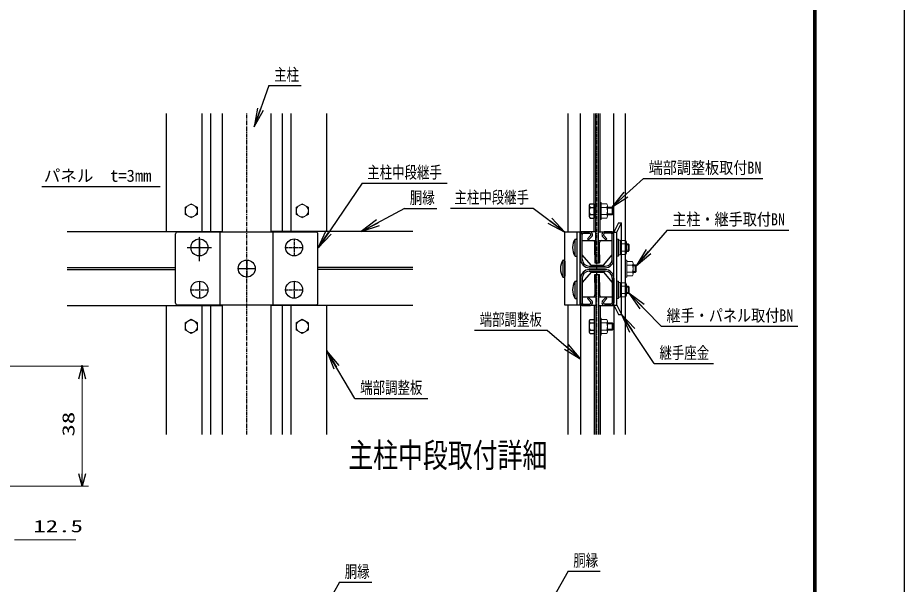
# Model space of a CAD drawing. Units: millimetres, scale not verified. Extents: x -4158 to 4158, y -2941 to 2939.
# Drawn here: x 1352 to 4158, y -873 to 921 of the extents above; entities that cross this region are included whole.
import ezdxf
from ezdxf.enums import TextEntityAlignment as Align

# ---------------------------------------------------------------- set-up
doc = ezdxf.new("R2010")
doc.units = ezdxf.units.MM
doc.header["$LTSCALE"] = 10
doc.header["$PDMODE"] = 32
doc.header["$PDSIZE"] = 5
doc.linetypes.add('USER1', pattern=[2, 1.25, -0.25, 0.25, -0.25])
doc.linetypes.add('USER2', pattern=[1.125, 0.75, -0.125, 0.125, -0.125])
for name, color, linetype, lineweight in [('0-1_0', 7, 'Continuous', 25), ('0-2_1', 7, 'Continuous', 25), ('0-3_継手-案-', 7, 'Continuous', 25), ('0-4_支柱', 7, 'Continuous', 25), ('0-5_ボルト', 7, 'Continuous', 25), ('0-6_胴縁', 7, 'Continuous', 25), ('0-7_DEFPOINTS', 9, 'Continuous', 25), ('0-9_端部押さえ板', 7, 'Continuous', 25), ('0-A_ﾊﾟﾈﾙ', 7, 'Continuous', 25), ('0-B_振れ止めﾊﾞﾝﾄﾞ', 7, 'Continuous', 25), ('0-C_D-STR3', 7, 'Continuous', 13)]:
    doc.layers.add(name, color=color, linetype=linetype, lineweight=lineweight)
doc.styles.add('ＭＳ ゴシック', font='')
doc.styles.get('ＭＳ ゴシック').set_extended_font_data('MS Gothic')

# ---------------------------------------------------------------- blocks, each defined once
blk = doc.blocks.new('_Open30')
at = {"layer": '0-1_0'}
blk.add_line((0, 0), (-10, 0), dxfattribs=at)
blk.add_lwpolyline([(-10, 2.679), (0, 0), (-10, -2.679)], dxfattribs=at)
blk = doc.blocks.new('DARROWS')
at = {"layer": '0-1_0'}
blk.add_line((0, 0), (-9.991, 0), dxfattribs=at)
blk.add_lwpolyline([(-10, -1.667), (0, 0), (-10, 1.667)], dxfattribs=at)

msp = doc.modelspace()

# ---------------------------------------------------------------- linework, layer by layer
at = {"layer": '0-1_0'}
for p, q in [((2146.73, 706.63), (2100.75, 578.01)), ((2441.43, 397.47), (2303.24, 193.86)), ((3332.29, 412.12), (3234.18, 323.46)), ((2576.22, 317.12), (2441.86, 245.13)), ((2982.81, 318.28), (3081.55, 243.72)), ((3406.97, 248.72), (3310.91, 137.45)), ((3388.8, -55.73), (3287.83, 46.99)), ((3366.32, -173.8), (3264.71, -21.58)), ((3027.82, -68.55), (3131.54, -158.24)), ((2419.08, -284.31), (2331.66, -136.5)), ((3093.63, -831.22), (3018.93, -963.06)), ((2370.23, -866.56), (2295.53, -998.4))]:
    msp.add_line(p, q, dxfattribs=at)
for points in [[(-4158.09, 2938.9), (4157.91, 2938.9), (4157.91, -2941.1), (-4158.09, -2941.1)], [(-3878.09, 2763.9), (3877.91, 2763.9), (3877.91, -2766.1), (-3878.09, -2766.1)], [(-3876.34, 2762.15), (3876.16, 2762.15), (3876.16, -2764.35), (-3876.34, -2764.35)], [(-3874.59, 2760.4), (3874.41, 2760.4), (3874.41, -2762.6), (-3874.59, -2762.6)], [(-3872.84, 2758.65), (3872.66, 2758.65), (3872.66, -2760.85), (-3872.84, -2760.85)], [(-3871.09, 2756.9), (3870.91, 2756.9), (3870.91, -2759.1), (-3871.09, -2759.1)]]:
    msp.add_lwpolyline(points, close=True, dxfattribs=at)
at = {"layer": '0-2_1'}
for p, q in [((2146.73, 706.63), (2248.68, 706.63)), ((2441.43, 397.47), (2710.46, 397.47)), ((3332.29, 412.12), (3710, 412.12)), ((1427.82, 386.12), (1801.98, 386.12)), ((1881.44, 320.99), (1881.44, 298.44)), ((2232.68, 320.99), (2232.68, 298.44)), ((2576.22, 317.12), (2678.16, 317.12)), ((2721.55, 318.28), (2982.81, 318.28)), ((3160.15, 326), (3160.15, 292.23)), ((3163.39, 331.61), (3176.65, 331.61)), ((3163.39, 320.39), (3176.65, 320.39)), ((3176.65, 331.61), (3176.65, 286.61)), ((3163.39, 297.84), (3176.65, 297.84)), ((3163.39, 286.61), (3176.65, 286.61)), ((3406.97, 248.72), (3791.99, 248.72)), ((1881.49, -45.01), (1881.49, -67.56)), ((2232.63, -45.01), (2232.63, -67.56)), ((3160.15, -39.85), (3160.15, -73.62)), ((3163.39, -34.24), (3176.65, -34.24)), ((3163.39, -45.46), (3176.65, -45.46)), ((3176.65, -34.24), (3176.65, -79.24)), ((3388.8, -55.73), (3820.83, -55.73)), ((2797.21, -68.55), (3027.82, -68.55)), ((3163.39, -68.01), (3176.65, -68.01)), ((3163.39, -79.24), (3176.65, -79.24)), ((3366.32, -173.8), (3554.27, -173.8)), ((2419.08, -284.31), (2649.69, -284.31)), ((3093.63, -831.22), (3195.58, -831.22)), ((2370.23, -866.56), (2472.17, -866.56))]:
    msp.add_line(p, q, dxfattribs=at)
at = {"layer": '0-2_1', "lineweight": 15}
for p, q in [((1291.06, -182.7), (1575.31, -182.7)), ((1555.31, -522.66), (1555.31, -222.7)), ((1285.33, -562.66), (1575.31, -562.66)), ((1341.06, -732.15), (1535.34, -732.15))]:
    msp.add_line(p, q, dxfattribs=at)
at = {"layer": '0-2_1'}
for centre, radius, start, end in [((3181.38, 309.11), 21.24, 147.93138, 212.06862), ((3166.63, 326), 6.48, 120, 240), ((3166.63, 292.23), 6.48, 120, 240), ((3181.38, -56.74), 21.24, 147.93138, 212.06862), ((3166.63, -39.85), 6.48, 120, 240), ((3166.63, -73.62), 6.48, 120, 240)]:
    msp.add_arc(centre, radius, start, end, dxfattribs=at)
at = {"layer": '0-3_継手-案-'}
for p, q in [((3253.45, 271.91), (3238.45, 241.91)), ((3253.45, 271.91), (3263.05, 271.91)), ((3263.05, 193.31), (3263.05, 271.91)), ((1851.56, 17.21), (1851.56, 236.21)), ((2295.56, 242.21), (1857.56, 242.21)), ((1992.52, 11.21), (1992.52, 242.21)), ((2160.6, 11.21), (2160.6, 242.21)), ((2301.56, 17.21), (2301.56, 236.21)), ((3083.95, 10.91), (3083.95, 241.91)), ((3131.95, 241.91), (3083.95, 241.91)), ((3122.35, 10.91), (3122.35, 241.91)), ((3131.95, 10.91), (3131.95, 241.91)), ((3238.45, 10.91), (3238.45, 241.91)), ((3263.05, 59.51), (3263.05, 193.31)), ((3263.05, -19.09), (3263.05, 59.51)), ((2295.56, 11.21), (1857.56, 11.21)), ((3131.95, 10.91), (3083.95, 10.91)), ((3238.45, 10.91), (3253.45, -19.09)), ((3248.05, 10.91), (3263.05, -19.09)), ((3253.45, -19.09), (3263.05, -19.09))]:
    msp.add_line(p, q, dxfattribs=at)
for points in [[(3238.45, 241.91), (3248.05, 241.91), (3263.05, 271.91)], [(3238.45, 10.91), (3248.05, 10.91), (3248.05, 241.91)]]:
    msp.add_lwpolyline(points, dxfattribs=at)
for centre, start, end in [((1857.56, 236.21), 90, 180), ((2295.56, 236.21), 0, 90), ((1857.56, 17.21), 180, 270), ((2295.56, 17.21), 270, 0)]:
    msp.add_arc(centre, 6, start, end, dxfattribs=at)
at = {"layer": '0-4_支柱', "linetype": 'USER1'}
for p, q in [((2076.56, -398.37), (2076.56, 617.32)), ((3184.3, -398.37), (3184.3, 617.32))]:
    msp.add_line(p, q, dxfattribs=at)
at = {"layer": '0-4_支柱'}
for p, q in [((3093.55, 241.91), (3093.55, 617.32)), ((3275.05, 193.31), (3275.05, 617.32)), ((3275.05, 59.51), (3275.05, 193.31)), ((3275.05, -398.37), (3275.05, 59.51)), ((3093.55, -398.37), (3093.55, 10.91))]:
    msp.add_line(p, q, dxfattribs=at)
at = {"layer": '0-5_ボルト'}
for p, q in [((3195.25, 336.11), (3195.25, 282.11)), ((3115.75, 166.31), (3115.75, 220.31)), ((3115.75, 220.31), (3119.05, 220.31)), ((3122.35, 169.61), (3122.35, 217.01)), ((3248.05, 220.31), (3248.05, 166.31)), ((3077.35, 153.41), (3077.35, 99.41)), ((3077.35, 153.41), (3080.65, 153.41)), ((3083.95, 150.11), (3083.95, 102.71)), ((3115.75, 166.31), (3119.05, 166.31)), ((3077.35, 99.41), (3080.65, 99.41)), ((3115.75, 86.51), (3119.05, 86.51)), ((3115.75, 32.51), (3115.75, 86.51)), ((3248.05, 86.51), (3248.05, 32.51)), ((3122.35, 35.81), (3122.35, 83.21)), ((3115.75, 32.51), (3119.05, 32.51)), ((3176.65, -33.04), (3176.65, -80.44)), ((3195.25, -29.74), (3195.25, -83.74))]:
    msp.add_line(p, q, dxfattribs=at)
at = {"layer": '0-5_ボルト', "linetype": 'USER2'}
for p, q in [((1926.56, 220.61), (1926.56, 166.61)), ((2226.56, 220.61), (2226.56, 166.61)), ((1899.56, 193.61), (1953.56, 193.61)), ((2199.56, 193.61), (2253.56, 193.61)), ((2076.56, 153.71), (2076.56, 99.71)), ((2049.56, 126.71), (2103.56, 126.71)), ((1926.56, 86.81), (1926.56, 32.81)), ((2226.56, 86.81), (2226.56, 32.81)), ((1899.56, 59.81), (1953.56, 59.81)), ((2199.56, 59.81), (2253.56, 59.81))]:
    msp.add_line(p, q, dxfattribs=at)
at = {"layer": '0-5_ボルト'}
for centre in [(1926.56, 193.61), (2226.56, 193.61), (2076.56, 126.71), (1926.56, 59.81), (2226.56, 59.81)]:
    msp.add_circle(centre, 27, dxfattribs=at)
for centre, radius, start, end in [((3158.58, 193.31), 50.63, 147.77316, 212.22684), ((3119.05, 217.01), 3.3, 0, 90), ((3119.05, 169.61), 3.3, 270, 0), ((3120.18, 126.41), 50.63, 147.77316, 212.22684), ((3080.65, 150.11), 3.3, 0, 90), ((3080.65, 102.71), 3.3, 270, 0), ((3158.58, 59.51), 50.63, 147.77316, 212.22684), ((3119.05, 83.21), 3.3, 0, 90), ((3119.05, 35.81), 3.3, 270, 0)]:
    msp.add_arc(centre, radius, start, end, dxfattribs=at)
at = {"layer": '0-6_胴縁'}
for p, q in [((1507.91, 243.71), (1971.56, 243.71)), ((1971.56, 242.21), (1971.56, 243.71)), ((2601.94, 243.71), (2181.56, 243.71)), ((2181.56, 242.21), (2181.56, 243.71)), ((3133.45, 156.41), (3133.45, 234.11)), ((3138.25, 156.41), (3138.25, 234.11)), ((3142.75, 243.41), (3161.65, 243.41)), ((3142.75, 238.61), (3161.65, 238.61)), ((3155.2, 221.31), (3164.83, 230.93)), ((3158.6, 217.91), (3168.22, 227.54)), ((3213.29, 217.91), (3203.67, 227.54)), ((3216.69, 221.31), (3207.06, 230.93)), ((3229.15, 243.41), (3210.25, 243.41)), ((3229.15, 238.61), (3210.25, 238.61)), ((3233.65, 156.41), (3233.65, 234.11)), ((3238.45, 156.41), (3238.45, 234.11)), ((3155.2, 221.31), (3158.6, 217.91)), ((3216.69, 221.31), (3213.29, 217.91)), ((1507.91, 129.71), (1851.56, 129.71)), ((1507.91, 123.71), (1851.56, 123.71)), ((2601.94, 129.71), (2301.56, 129.71)), ((2601.94, 123.71), (2301.56, 123.71)), ((3160.45, 134.21), (3211.45, 134.21)), ((3160.45, 129.41), (3211.45, 129.41)), ((3160.45, 123.41), (3211.45, 123.41)), ((3160.45, 118.61), (3211.45, 118.61)), ((3133.45, 96.41), (3133.45, 18.71)), ((3138.25, 96.41), (3138.25, 18.71)), ((3233.65, 96.41), (3233.65, 18.71)), ((3238.45, 96.41), (3238.45, 18.71)), ((3155.2, 31.52), (3158.6, 34.91)), ((3155.2, 31.52), (3164.83, 21.9)), ((3158.6, 34.91), (3168.22, 25.29)), ((3213.29, 34.91), (3203.67, 25.29)), ((3216.69, 31.52), (3207.06, 21.9)), ((3216.69, 31.52), (3213.29, 34.91)), ((1507.91, 9.71), (1971.56, 9.71)), ((1971.56, 11.21), (1971.56, 9.71)), ((2181.56, 11.21), (2181.56, 9.71)), ((2601.94, 9.71), (2181.56, 9.71)), ((3142.75, 14.21), (3161.65, 14.21)), ((3142.75, 9.41), (3161.65, 9.41)), ((3229.15, 14.21), (3210.25, 14.21)), ((3229.15, 9.41), (3210.25, 9.41))]:
    msp.add_line(p, q, dxfattribs=at)
at = {"layer": '0-6_胴縁', "linetype": 'USER2'}
for p, q in [((1926.56, 150.71), (1926.56, 227.51)), ((1887.56, 193.61), (1965.56, 193.61))]:
    msp.add_line(p, q, dxfattribs=at)
at = {"layer": '0-6_胴縁'}
for centre, radius, start, end in [((3142.75, 234.11), 9.3, 90, 180), ((3142.75, 234.11), 4.5, 90, 180), ((3161.65, 234.11), 9.3, 315, 90), ((3161.65, 234.11), 4.5, 315, 90), ((3210.25, 234.11), 9.3, 90, 225), ((3210.25, 234.11), 4.5, 90, 225), ((3229.15, 234.11), 9.3, 0, 90), ((3229.15, 234.11), 4.5, 0, 90), ((3160.45, 156.41), 27, 180, 270), ((3160.45, 156.41), 22.2, 180, 270), ((3211.45, 156.41), 27, 270, 0), ((3211.45, 156.41), 22.2, 270, 0), ((3160.45, 96.41), 27, 90, 180), ((3160.45, 96.41), 22.2, 90, 180), ((3211.45, 96.41), 27, 0, 90), ((3211.45, 96.41), 22.2, 0, 90), ((3142.75, 18.71), 9.3, 180, 270), ((3142.75, 18.71), 4.5, 180, 270), ((3161.65, 18.71), 9.3, 270, 45), ((3161.65, 18.71), 4.5, 270, 45), ((3210.25, 18.71), 9.3, 135, 270), ((3210.25, 18.71), 4.5, 135, 270), ((3229.15, 18.71), 9.3, 270, 0), ((3229.15, 18.71), 4.5, 270, 0)]:
    msp.add_arc(centre, radius, start, end, dxfattribs=at)
at = {"layer": '0-7_DEFPOINTS'}
msp.add_point((1555.31, -182.7), dxfattribs=at)
at = {"layer": '0-9_端部押さえ板'}
for p, q in [((1822.94, 243.71), (1822.94, 617.32)), ((1935.66, 243.71), (1935.66, 617.32)), ((1963.1, 243.71), (1963.1, 617.32)), ((1999.31, 243.71), (1999.31, 617.32)), ((2153.81, 243.71), (2153.81, 617.32)), ((2190.02, 243.71), (2190.02, 617.32)), ((2217.46, 243.71), (2217.46, 617.32)), ((2330.18, 243.71), (2330.18, 617.32)), ((3133.45, 243.41), (3133.45, 617.32)), ((3176.65, 243.41), (3176.65, 617.32)), ((3181.45, 243.41), (3181.45, 617.32)), ((3190.45, 243.41), (3190.45, 617.32)), ((3195.25, 243.41), (3195.25, 617.32)), ((3238.45, 243.41), (3238.45, 617.32)), ((1822.94, 243.71), (1999.31, 243.71)), ((2330.18, 243.71), (2153.81, 243.71)), ((3181.45, 243.41), (3133.45, 243.41)), ((3190.45, 243.41), (3238.45, 243.41)), ((1822.99, 9.71), (1999.36, 9.71)), ((1822.99, -398.37), (1822.99, 9.71)), ((1935.7, -398.37), (1935.7, 9.71)), ((1963.14, -398.37), (1963.14, 9.71)), ((1999.36, -398.37), (1999.36, 9.71)), ((2330.13, 9.71), (2153.76, 9.71)), ((2153.76, -398.37), (2153.76, 9.71)), ((2189.98, -398.37), (2189.98, 9.71)), ((2217.42, -398.37), (2217.42, 9.71)), ((2330.13, -398.37), (2330.13, 9.71)), ((3181.45, 9.41), (3133.45, 9.41)), ((3133.45, 9.41), (3133.45, -398.37)), ((3176.65, 9.41), (3176.65, -398.37)), ((3181.45, 9.41), (3181.45, -398.37)), ((3190.45, 9.41), (3190.45, -398.37)), ((3190.45, 9.41), (3238.45, 9.41)), ((3195.25, 9.41), (3195.25, -398.37)), ((3238.45, 9.41), (3238.45, -398.37))]:
    msp.add_line(p, q, dxfattribs=at)
at = {"layer": '0-A_ﾊﾟﾈﾙ'}
for p, q in [((3181.45, 145.01), (3181.45, 617.32)), ((3190.45, 145.01), (3190.45, 617.32)), ((3181.45, 145.01), (3190.45, 145.01)), ((3179.95, 107.81), (3191.95, 107.81)), ((3181.45, 107.81), (3181.45, -398.37)), ((3190.45, 107.81), (3190.45, -398.37))]:
    msp.add_line(p, q, dxfattribs=at)
at = {"layer": '0-B_振れ止めﾊﾞﾝﾄﾞ'}
for p, q in [((3138.25, 215.51), (3170.95, 215.51)), ((3138.25, 170.51), (3138.25, 215.51)), ((3170.95, 215.51), (3179.95, 215.51)), ((3178.45, 170.51), (3178.45, 209.51)), ((3193.45, 170.51), (3193.45, 209.51)), ((3233.65, 170.51), (3233.65, 215.51)), ((3166.45, 137.51), (3138.25, 170.51)), ((3138.25, 170.51), (3138.35, 170.51)), ((3178.45, 170.51), (3178.45, 145.01)), ((3193.45, 170.51), (3193.45, 145.01)), ((3205.45, 137.51), (3233.65, 170.51)), ((3233.65, 170.51), (3233.75, 170.51)), ((3178.45, 145.01), (3193.45, 145.01)), ((3166.45, 115.31), (3138.25, 82.31)), ((3166.45, 137.51), (3205.45, 137.51)), ((3166.45, 115.31), (3205.45, 115.31)), ((3178.45, 82.31), (3178.45, 107.81)), ((3178.45, 107.81), (3193.45, 107.81)), ((3193.45, 82.31), (3193.45, 107.81)), ((3138.25, 82.31), (3138.25, 37.31)), ((3138.25, 82.31), (3138.35, 82.31)), ((3178.45, 82.31), (3178.45, 43.31)), ((3193.45, 82.31), (3193.45, 43.31)), ((3233.65, 82.31), (3233.75, 82.31)), ((3138.25, 37.31), (3170.95, 37.31)), ((3170.95, 37.31), (3179.95, 37.31)), ((3191.95, 37.31), (3200.95, 37.31)), ((3200.95, 37.31), (3233.65, 37.31))]:
    msp.add_line(p, q, dxfattribs=at)
for points in [[(3191.95, 215.51), (3200.95, 215.51), (3233.65, 215.51)], [(3205.45, 115.31), (3233.65, 82.31), (3233.65, 37.31)]]:
    msp.add_lwpolyline(points, dxfattribs=at)
for centre, start, end in [((3172.45, 209.51), 0, 90), ((3199.45, 209.51), 90, 180), ((3172.45, 43.31), 270, 0), ((3199.45, 43.31), 180, 270)]:
    msp.add_arc(centre, 6, start, end, dxfattribs=at)
at = {"layer": '0-C_D-STR3'}
for p, q in [((1900.94, 332.21), (1881.44, 320.99)), ((1900.94, 332.21), (1920.44, 320.99)), ((1920.44, 320.99), (1920.44, 298.44)), ((2252.18, 332.21), (2232.68, 320.99)), ((2252.18, 332.21), (2271.68, 320.99)), ((2271.68, 320.99), (2271.68, 298.44)), ((3195.25, 282.13), (3195.25, 336.1)), ((3198.85, 336.1), (3195.25, 336.1)), ((3198.85, 309.1), (3198.85, 336.1)), ((3198.85, 331.6), (3198.85, 286.6)), ((3198.85, 331.6), (3216.25, 331.6)), ((3198.85, 326.35), (3198.85, 316.3)), ((3198.85, 326.35), (3198.85, 316.3)), ((3198.85, 320.35), (3216.25, 320.35)), ((3198.85, 309.1), (3198.85, 282.1)), ((3218.35, 326.43), (3218.35, 291.8)), ((3218.35, 321.1), (3233.41, 321.1)), ((3218.35, 317.86), (3236.65, 317.86)), ((3233.41, 321.1), (3233.41, 297.1)), ((3233.41, 321.1), (3236.65, 317.86)), ((3236.65, 317.86), (3236.65, 300.34)), ((1900.94, 287.21), (1881.44, 298.44)), ((1900.94, 287.21), (1920.44, 298.44)), ((2252.18, 287.21), (2232.68, 298.44)), ((2252.18, 287.21), (2271.68, 298.44)), ((3198.85, 282.13), (3195.25, 282.13)), ((3198.85, 297.85), (3216.25, 297.85)), ((3198.85, 286.6), (3216.25, 286.6)), ((3218.35, 300.34), (3236.65, 300.34)), ((3218.35, 297.1), (3233.41, 297.1)), ((3233.41, 297.1), (3236.65, 300.34)), ((3248.05, 220.31), (3248.05, 166.31)), ((3252.85, 220.31), (3248.05, 220.31)), ((3258.85, 216.41), (3252.85, 216.41)), ((3252.85, 216.41), (3252.85, 170.21)), ((3258.85, 216.41), (3258.85, 170.21)), ((3258.85, 215.81), (3258.85, 170.81)), ((3258.85, 215.81), (3276.25, 215.81)), ((3258.85, 204.56), (3276.25, 204.56)), ((3278.35, 210.65), (3278.35, 176.01)), ((3278.35, 205.31), (3284.11, 205.31)), ((3278.35, 202.07), (3287.35, 202.07)), ((3284.11, 205.31), (3284.11, 181.31)), ((3284.11, 205.31), (3287.35, 202.07)), ((3287.35, 202.07), (3287.35, 184.55)), ((3258.85, 170.21), (3252.85, 170.21)), ((3258.85, 182.06), (3276.25, 182.06)), ((3258.85, 170.81), (3276.25, 170.81)), ((3278.35, 184.55), (3287.35, 184.55)), ((3278.35, 181.31), (3284.11, 181.31)), ((3284.11, 181.31), (3287.35, 184.55)), ((3275.05, 99.41), (3275.05, 153.41)), ((3279.85, 153.41), (3275.05, 153.41)), ((3279.85, 153.41), (3279.85, 99.41)), ((3279.85, 148.91), (3279.85, 103.91)), ((3279.85, 148.91), (3297.25, 148.91)), ((3299.35, 143.75), (3299.35, 109.11)), ((3279.85, 137.66), (3297.25, 137.66)), ((3279.85, 115.16), (3297.25, 115.16)), ((3299.35, 138.41), (3305.71, 138.41)), ((3299.35, 135.17), (3308.95, 135.17)), ((3299.35, 117.65), (3308.95, 117.65)), ((3299.35, 114.41), (3305.71, 114.41)), ((3305.71, 138.41), (3305.71, 114.41)), ((3305.71, 138.41), (3308.95, 135.17)), ((3305.71, 114.41), (3308.95, 117.65)), ((3308.95, 135.17), (3308.95, 117.65)), ((3248.05, 86.51), (3248.05, 32.51)), ((3252.85, 86.51), (3248.05, 86.51)), ((3279.85, 99.41), (3275.05, 99.41)), ((3279.85, 103.91), (3297.25, 103.91)), ((3258.85, 82.61), (3252.85, 82.61)), ((3252.85, 82.61), (3252.85, 36.41)), ((3258.85, 82.61), (3258.85, 36.41)), ((3258.85, 82.01), (3258.85, 37.01)), ((3258.85, 82.01), (3276.25, 82.01)), ((3258.85, 70.76), (3276.25, 70.76)), ((3278.35, 76.85), (3278.35, 42.21)), ((3278.35, 71.51), (3284.11, 71.51)), ((3278.35, 68.27), (3287.35, 68.27)), ((3284.11, 71.51), (3284.11, 47.51)), ((3284.11, 71.51), (3287.35, 68.27)), ((3287.35, 68.27), (3287.35, 50.75)), ((3258.85, 36.41), (3252.85, 36.41)), ((3258.85, 48.26), (3276.25, 48.26)), ((3258.85, 37.01), (3276.25, 37.01)), ((3278.35, 50.75), (3287.35, 50.75)), ((3278.35, 47.51), (3284.11, 47.51)), ((3284.11, 47.51), (3287.35, 50.75)), ((1900.99, -33.79), (1881.49, -45.01)), ((1900.99, -33.79), (1920.49, -45.01)), ((1920.49, -45.01), (1920.49, -67.56)), ((2252.13, -33.79), (2232.63, -45.01)), ((2252.13, -33.79), (2271.63, -45.01)), ((2271.63, -45.01), (2271.63, -67.56)), ((3195.25, -83.72), (3195.25, -29.75)), ((3198.85, -29.75), (3195.25, -29.75)), ((3198.85, -56.75), (3198.85, -29.75)), ((3198.85, -34.25), (3198.85, -79.25)), ((3198.85, -34.25), (3216.25, -34.25)), ((3198.85, -39.5), (3198.85, -49.55)), ((3198.85, -39.5), (3198.85, -49.55)), ((3198.85, -45.5), (3216.25, -45.5)), ((3218.35, -39.42), (3218.35, -74.05)), ((3218.35, -44.75), (3233.41, -44.75)), ((3218.35, -47.99), (3236.65, -47.99)), ((3233.41, -44.75), (3233.41, -68.75)), ((3233.41, -44.75), (3236.65, -47.99)), ((3236.65, -47.99), (3236.65, -65.51)), ((1900.99, -78.79), (1881.49, -67.56)), ((1900.99, -78.79), (1920.49, -67.56)), ((2252.13, -78.79), (2232.63, -67.56)), ((2252.13, -78.79), (2271.63, -67.56)), ((3198.85, -83.72), (3195.25, -83.72)), ((3198.85, -56.75), (3198.85, -83.75)), ((3198.85, -68), (3216.25, -68)), ((3198.85, -79.25), (3216.25, -79.25)), ((3218.35, -65.51), (3236.65, -65.51)), ((3218.35, -68.75), (3233.41, -68.75)), ((3233.41, -68.75), (3236.65, -65.51))]:
    msp.add_line(p, q, dxfattribs=at)
for points in [[(3252.85, 220.31), (3252.85, 166.31), (3248.05, 166.31)], [(3252.85, 86.51), (3252.85, 32.51), (3248.05, 32.51)]]:
    msp.add_lwpolyline(points, dxfattribs=at)
for centre in [(1900.94, 309.71), (2252.18, 309.71), (1900.99, -56.29), (2252.13, -56.29)]:
    msp.add_circle(centre, 19.5, dxfattribs=at)
for centre, radius, start, end in [((3209.81, 325.97), 8.55, 318.83491, 41.16509), ((3187.16, 309.1), 31.18, 338.85295, 21.14705), ((3209.81, 292.22), 8.55, 318.86505, 41.13495), ((3269.81, 210.19), 8.55, 318.83491, 41.16509), ((3247.16, 193.31), 31.18, 338.85295, 21.14705), ((3269.81, 176.44), 8.55, 318.86505, 41.13495), ((3290.81, 143.29), 8.55, 318.83491, 41.16509), ((3268.16, 126.41), 31.18, 338.85295, 21.14705), ((3290.81, 109.54), 8.55, 318.86505, 41.13495), ((3269.81, 76.39), 8.55, 318.83491, 41.16509), ((3247.16, 59.51), 31.18, 338.85295, 21.14705), ((3269.81, 42.64), 8.55, 318.86505, 41.13495), ((3209.81, -39.88), 8.55, 318.83491, 41.16509), ((3187.16, -56.75), 31.18, 338.85295, 21.14705), ((3209.81, -73.63), 8.55, 318.86505, 41.13495)]:
    msp.add_arc(centre, radius, start, end, dxfattribs=at)

# ---------------------------------------------------------------- block references
at = {"layer": '0-1_0', "xscale": 6, "yscale": 6}
for p, rotation in [((2099.74, 575.19), 250.32846), ((3231.95, 321.45), 222.10146), ((2439.22, 243.71), 208.18166), ((3083.95, 241.91), 322.94374), ((2301.56, 191.38), 235.83684), ((3308.95, 135.17), 229.1956), ((3285.73, 49.13), 134.50525), ((3263.05, -19.09), 123.72417), ((2330.13, -133.92), 120.60121), ((3133.81, -160.21), 319.14739)]:
    msp.add_blockref('DARROWS', p, dxfattribs=dict(at, rotation=rotation))
at = {"layer": '0-2_1', "xscale": 4, "yscale": 4}
for p, rotation in [((1555.31, -182.7), 90), ((1555.31, -562.66), 270)]:
    msp.add_blockref('_Open30', p, dxfattribs=dict(at, rotation=rotation))

# ---------------------------------------------------------------- texts
at = {"layer": '0-1_0', "style": 'ＭＳ ゴシック'}
for s, height, width, p in [('主柱', 38.49, 0.75, (2163.33, 709.87)), ('主柱中段継手', 38.49, 0.75, (2458.03, 400.71)), ('端部調整板取付BN', 38.48, 0.85, (3348.89, 415.36)), ('胴縁', 38.49, 0.75, (2592.82, 320.36)), ('主柱中段継手', 38.49, 0.75, (2733.93, 321.53)), ('主柱・継手取付BN', 38.48, 0.85, (3423.57, 251.96)), ('継手・パネル取付BN', 38.48, 0.85, (3405.4, -52.49)), ('端部調整板', 38.49, 0.75, (2813.81, -65.3)), ('継手座金', 38.49, 0.75, (3382.92, -170.56)), ('端部調整板', 38.49, 0.75, (2435.68, -281.07)), ('主柱中段取付詳細', 76.98, 0.75, (2397.96, -525.7)), ('胴縁', 38.49, 0.75, (3110.23, -827.98)), ('胴縁', 38.49, 0.75, (2386.83, -863.32))]:
    msp.add_text(s, height=height, dxfattribs=dict(at, width=width)).set_placement(p, align=Align.BOTTOM_LEFT)
msp.add_text('パネル\u3000t=3mm', height=38.49, dxfattribs=at).set_placement((1433.91, 389.9), align=Align.BOTTOM_LEFT)
at = {"layer": '0-2_1', "style": 'ＭＳ ゴシック', "width": 1.5}
msp.add_text('38', height=38.49, rotation=90, dxfattribs=at).set_placement((1542.71, -405.06), align=Align.BOTTOM_LEFT)
msp.add_text('12.5', height=38.49, dxfattribs=at).set_placement((1401.06, -719.56), align=Align.BOTTOM_LEFT)

doc.saveas('drawing.dxf')
